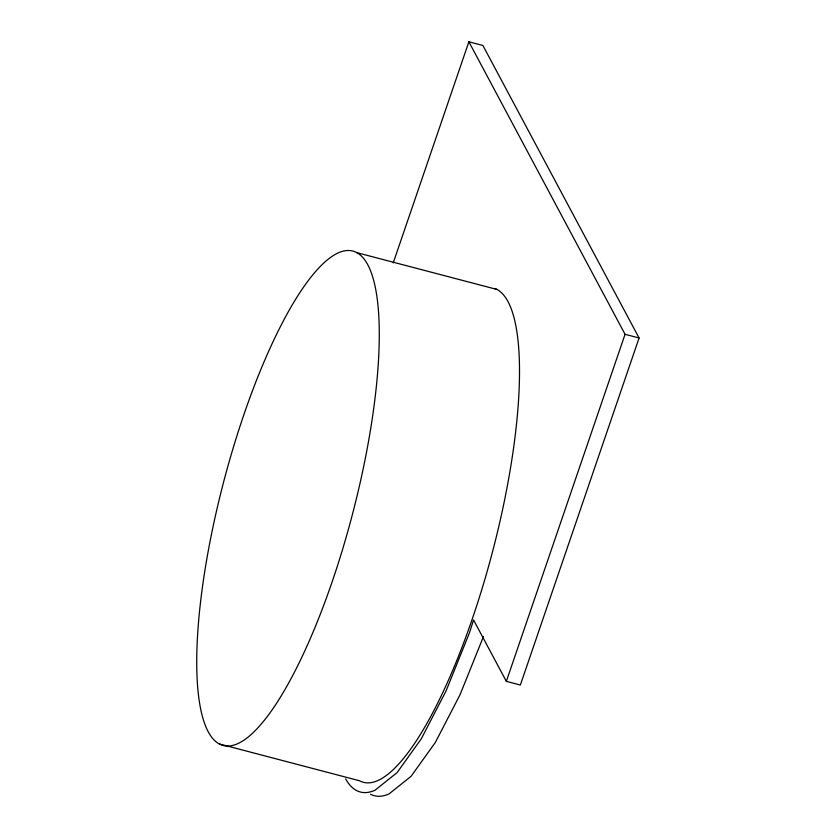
<?xml version="1.0" encoding="UTF-8"?>
<svg xmlns="http://www.w3.org/2000/svg" width="836" height="836" viewBox="0 0 836 836"><rect width="100%" height="100%" fill="white"/><g stroke="black" fill="none" stroke-linecap="round" stroke-linejoin="round"><path stroke-width="1.25" d="M393.244 262.88L468.871 41.8L482.894 45.478L639.08 337.995L520.358 685.039L506.344 681.361L473.552 619.967L469.508 632.695L446.016 691.038L421.323 738.752L397.09 772.6L374.988 790.25A260.08 67.58 -75.3 0 1 345.623 778.912M506.344 681.361L625.056 334.306L468.871 41.8M483.532 636.374L460.04 694.726L435.347 742.441L411.113 776.278L389.012 793.928A260.08 67.58 -75.3 0 1 370.536 794.221M356.826 252.65A255.544 66.399 -75.3 0 1 305.652 649.008A255.544 66.399 -75.3 0 1 201.622 593.194A255.544 66.399 -75.3 0 1 356.826 252.65L497.033 289.475M625.056 334.306L639.08 337.995M219.241 743.915L359.459 780.74A255.544 66.399 -75.3 0 0 489.572 562.764A255.544 66.399 -75.3 0 0 494.755 288.451"/></g></svg>
